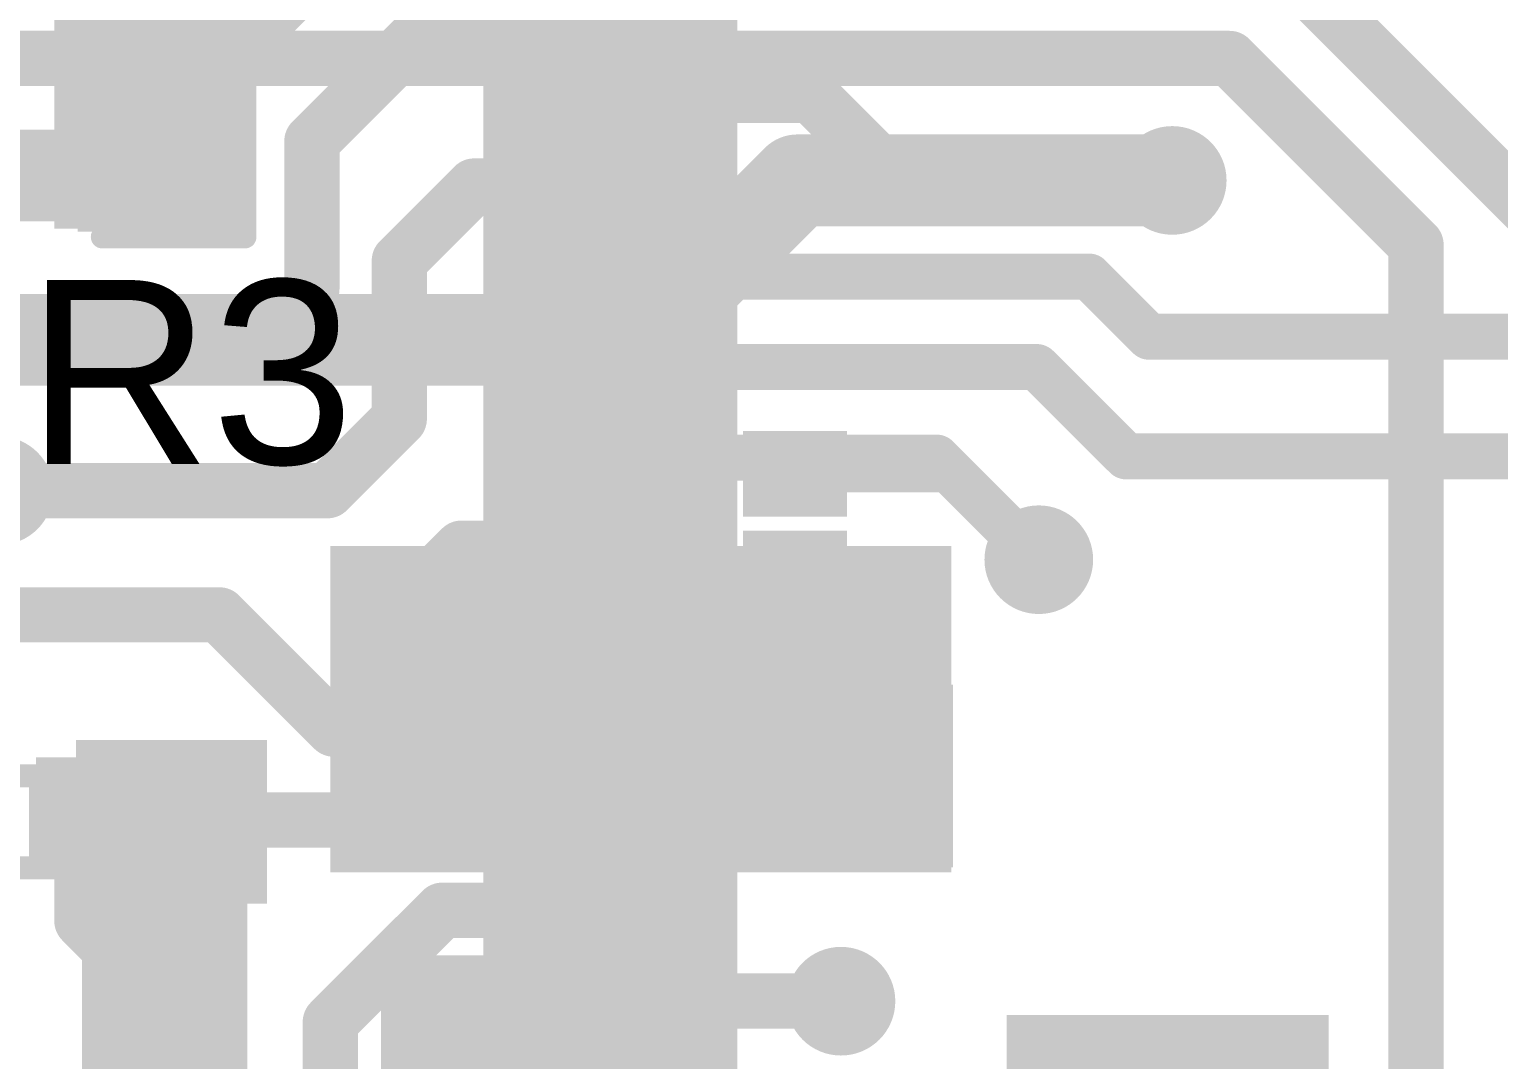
# Model space of a CAD drawing. Header units: millimetres. Extents: x -1.36 to 1.18, y -0.07 to 2.63.
# Drawn here: x -0.4254 to -0.1061, y 0.9068 to 1.1308 of the extents above; entities that cross this region are included whole.
import ezdxf

# ---------------------------------------------------------------- set-up
doc = ezdxf.new("R2010")
doc.units = ezdxf.units.MM
doc.header["$MEASUREMENT"] = 0
for name, color, linetype in [('BottomLayer', 5, 'Continuous'), ('BottomPaste', 16, 'Continuous'), ('BottomSolder', 6, 'Continuous'), ('TopLayer', 1, 'Continuous'), ('TopOverlay', 2, 'Continuous'), ('TopPaste', 8, 'Continuous'), ('TopSolder', 216, 'Continuous'), ('ViaHoleLayer', 16, 'Continuous')]:
    doc.layers.add(name, color=color, linetype=linetype)
doc.styles.add('Arial', font='arial.ttf', dxfattribs={"height": 0.2})

# ---------------------------------------------------------------- blocks, each defined once
blk = doc.blocks.new('LQFP_100_6')
at = {"layer": 'TopLayer'}
for points in [[(-0.32874015, 0.0059055), (-0.28149605, 0.0059055), (-0.28149605, -0.0059055), (-0.32874015, -0.0059055)], [(-0.32874015, -0.0137795), (-0.28149605, -0.0137795), (-0.28149605, -0.0255905), (-0.32874015, -0.0255905)], [(-0.32874015, -0.0334646), (-0.28149605, -0.0334646), (-0.28149605, -0.0452756), (-0.32874015, -0.0452756)], [(-0.32874015, -0.0531496), (-0.28149605, -0.0531496), (-0.28149605, -0.0649606), (-0.32874015, -0.0649606)], [(-0.32874015, -0.0728346), (-0.28149605, -0.0728346), (-0.28149605, -0.0846456), (-0.32874015, -0.0846456)], [(-0.32874015, -0.0925197), (-0.28149605, -0.0925197), (-0.28149605, -0.1043307), (-0.32874015, -0.1043307)], [(-0.32874015, -0.1122047), (-0.28149605, -0.1122047), (-0.28149605, -0.1240157), (-0.32874015, -0.1240157)], [(-0.32874015, -0.1318898), (-0.28149605, -0.1318898), (-0.28149605, -0.1437008), (-0.32874015, -0.1437008)], [(-0.32874015, -0.1515748), (-0.28149605, -0.1515748), (-0.28149605, -0.1633858), (-0.32874015, -0.1633858)], [(-0.32874015, -0.1712598), (-0.28149605, -0.1712598), (-0.28149605, -0.1830708), (-0.32874015, -0.1830708)], [(-0.32874015, -0.1909448), (-0.28149605, -0.1909448), (-0.28149605, -0.2027558), (-0.32874015, -0.2027558)], [(-0.32874015, -0.2106299), (-0.28149605, -0.2106299), (-0.28149605, -0.2224409), (-0.32874015, -0.2224409)]]:
    blk.add_hatch(color=1, dxfattribs=at).paths.add_polyline_path(points)
at = {"layer": 'TopPaste'}
for points in [[(-0.32874015, 0.0059055), (-0.28149605, 0.0059055), (-0.28149605, -0.0059055), (-0.32874015, -0.0059055)], [(-0.32874015, -0.0137795), (-0.28149605, -0.0137795), (-0.28149605, -0.0255905), (-0.32874015, -0.0255905)], [(-0.32874015, -0.0334646), (-0.28149605, -0.0334646), (-0.28149605, -0.0452756), (-0.32874015, -0.0452756)], [(-0.32874015, -0.0531496), (-0.28149605, -0.0531496), (-0.28149605, -0.0649606), (-0.32874015, -0.0649606)], [(-0.32874015, -0.0728346), (-0.28149605, -0.0728346), (-0.28149605, -0.0846456), (-0.32874015, -0.0846456)], [(-0.32874015, -0.0925197), (-0.28149605, -0.0925197), (-0.28149605, -0.1043307), (-0.32874015, -0.1043307)], [(-0.32874015, -0.1122047), (-0.28149605, -0.1122047), (-0.28149605, -0.1240157), (-0.32874015, -0.1240157)], [(-0.32874015, -0.1318898), (-0.28149605, -0.1318898), (-0.28149605, -0.1437008), (-0.32874015, -0.1437008)], [(-0.32874015, -0.1515748), (-0.28149605, -0.1515748), (-0.28149605, -0.1633858), (-0.32874015, -0.1633858)], [(-0.32874015, -0.1712598), (-0.28149605, -0.1712598), (-0.28149605, -0.1830708), (-0.32874015, -0.1830708)], [(-0.32874015, -0.1909448), (-0.28149605, -0.1909448), (-0.28149605, -0.2027558), (-0.32874015, -0.2027558)], [(-0.32874015, -0.2106299), (-0.28149605, -0.2106299), (-0.28149605, -0.2224409), (-0.32874015, -0.2224409)]]:
    blk.add_hatch(color=8, dxfattribs=at).paths.add_polyline_path(points)
at = {"layer": 'TopSolder'}
for points in [[(-0.33274015, 0.0099055), (-0.27749605, 0.0099055), (-0.27749605, -0.0099055), (-0.33274015, -0.0099055)], [(-0.33274015, -0.0097795), (-0.27749605, -0.0097795), (-0.27749605, -0.0295905), (-0.33274015, -0.0295905)], [(-0.33274015, -0.0294646), (-0.27749605, -0.0294646), (-0.27749605, -0.0492756), (-0.33274015, -0.0492756)], [(-0.33274015, -0.0491496), (-0.27749605, -0.0491496), (-0.27749605, -0.0689606), (-0.33274015, -0.0689606)], [(-0.33274015, -0.0688346), (-0.27749605, -0.0688346), (-0.27749605, -0.0886456), (-0.33274015, -0.0886456)], [(-0.33274015, -0.0885197), (-0.27749605, -0.0885197), (-0.27749605, -0.1083307), (-0.33274015, -0.1083307)], [(-0.33274015, -0.1082047), (-0.27749605, -0.1082047), (-0.27749605, -0.1280157), (-0.33274015, -0.1280157)], [(-0.33274015, -0.1278898), (-0.27749605, -0.1278898), (-0.27749605, -0.1477008), (-0.33274015, -0.1477008)], [(-0.33274015, -0.1475748), (-0.27749605, -0.1475748), (-0.27749605, -0.1673858), (-0.33274015, -0.1673858)], [(-0.33274015, -0.1672598), (-0.27749605, -0.1672598), (-0.27749605, -0.1870708), (-0.33274015, -0.1870708)], [(-0.33274015, -0.1869448), (-0.27749605, -0.1869448), (-0.27749605, -0.2067558), (-0.33274015, -0.2067558)], [(-0.33274015, -0.2066299), (-0.27749605, -0.2066299), (-0.27749605, -0.2264409), (-0.33274015, -0.2264409)], [(-0.33274015, -0.226315), (-0.27749605, -0.226315), (-0.27749605, -0.246126), (-0.33274015, -0.246126)]]:
    blk.add_hatch(color=216, dxfattribs=at).paths.add_polyline_path(points)
blk = doc.blocks.new('R___0201_B_55')
at = {"layer": 'BottomLayer'}
for points in [[(-0.01614165, 0.00728345), (-0.00551175, 0.00728345), (-0.00551175, -0.00728345), (-0.01614165, -0.00728345)], [(0.00551185, 0.00728345), (0.01614175, 0.00728345), (0.01614175, -0.00728345), (0.00551185, -0.00728345)]]:
    blk.add_hatch(color=5, dxfattribs=at).paths.add_polyline_path(points)
at = {"layer": 'BottomPaste'}
for points in [[(-0.01614165, 0.00728345), (-0.00551175, 0.00728345), (-0.00551175, -0.00728345), (-0.01614165, -0.00728345)], [(0.00551185, 0.00728345), (0.01614175, 0.00728345), (0.01614175, -0.00728345), (0.00551185, -0.00728345)]]:
    blk.add_hatch(color=16, dxfattribs=at).paths.add_polyline_path(points)
at = {"layer": 'BottomSolder'}
for points in [[(-0.02014165, 0.01128345), (-0.00151175, 0.01128345), (-0.00151175, -0.01128345), (-0.02014165, -0.01128345)], [(0.00151185, 0.01128345), (0.02014175, 0.01128345), (0.02014175, -0.01128345), (0.00151185, -0.01128345)]]:
    blk.add_hatch(color=6, dxfattribs=at).paths.add_polyline_path(points)
blk = doc.blocks.new('R___0201_B_58')
at = {"layer": 'BottomLayer'}
for points in [[(-0.01614165, 0.00728345), (-0.00551175, 0.00728345), (-0.00551175, -0.00728345), (-0.01614165, -0.00728345)], [(0.00551185, 0.00728345), (0.01614175, 0.00728345), (0.01614175, -0.00728345), (0.00551185, -0.00728345)]]:
    blk.add_hatch(color=5, dxfattribs=at).paths.add_polyline_path(points)
at = {"layer": 'BottomPaste'}
for points in [[(-0.01614165, 0.00728345), (-0.00551175, 0.00728345), (-0.00551175, -0.00728345), (-0.01614165, -0.00728345)], [(0.00551185, 0.00728345), (0.01614175, 0.00728345), (0.01614175, -0.00728345), (0.00551185, -0.00728345)]]:
    blk.add_hatch(color=16, dxfattribs=at).paths.add_polyline_path(points)
at = {"layer": 'BottomSolder'}
for points in [[(-0.02014165, 0.01128345), (-0.00151175, 0.01128345), (-0.00151175, -0.01128345), (-0.02014165, -0.01128345)], [(0.00151185, 0.01128345), (0.02014175, 0.01128345), (0.02014175, -0.01128345), (0.00151185, -0.01128345)]]:
    blk.add_hatch(color=6, dxfattribs=at).paths.add_polyline_path(points)
blk = doc.blocks.new('R___0201_86')
at = {"layer": 'TopLayer'}
for points in [[(-0.01614165, 0.00728345), (-0.00551175, 0.00728345), (-0.00551175, -0.00728345), (-0.01614165, -0.00728345)], [(0.00551185, 0.00728345), (0.01614175, 0.00728345), (0.01614175, -0.00728345), (0.00551185, -0.00728345)]]:
    blk.add_hatch(color=1, dxfattribs=at).paths.add_polyline_path(points)
at = {"layer": 'TopPaste'}
for points in [[(-0.01614165, 0.00728345), (-0.00551175, 0.00728345), (-0.00551175, -0.00728345), (-0.01614165, -0.00728345)], [(0.00551185, 0.00728345), (0.01614175, 0.00728345), (0.01614175, -0.00728345), (0.00551185, -0.00728345)]]:
    blk.add_hatch(color=8, dxfattribs=at).paths.add_polyline_path(points)
at = {"layer": 'TopSolder'}
for points in [[(-0.02014165, 0.01128345), (-0.00151175, 0.01128345), (-0.00151175, -0.01128345), (-0.02014165, -0.01128345)], [(0.00151185, 0.01128345), (0.02014175, 0.01128345), (0.02014175, -0.01128345), (0.00151185, -0.01128345)]]:
    blk.add_hatch(color=216, dxfattribs=at).paths.add_polyline_path(points)
at = {"layer": 'TopOverlay', "const_width": 0.005}
for points in [[(-0.019, 0.01), (0.019, 0.01)], [(-0.019, -0.01), (-0.019, 0.01)], [(0.019, -0.01), (0.019, 0.01)], [(-0.019, -0.01), (0.019, -0.01)]]:
    blk.add_lwpolyline(points, dxfattribs=at)
at = {"layer": 'TopOverlay', "const_width": 0.0025}
for points in [[(-0.02025, 0.01, 1), (-0.01775, 0.01, 1)], [(-0.02025, 0.01, 1), (-0.01775, 0.01, 1)], [(0.01775, 0.01, 1), (0.02025, 0.01, 1)], [(0.01775, 0.01, 1), (0.02025, 0.01, 1)], [(-0.02025, -0.01, 1), (-0.01775, -0.01, 1)], [(-0.02025, -0.01, 1), (-0.01775, -0.01, 1)], [(0.01775, -0.01, 1), (0.02025, -0.01, 1)], [(0.01775, -0.01, 1), (0.02025, -0.01, 1)]]:
    blk.add_lwpolyline(points, format="xyb", close=True, dxfattribs=at)
blk = doc.blocks.new('IND_0603_B_87')
at = {"layer": 'BottomLayer'}
for points in [[(-0.0492126, 0.01377955), (-0.015748, 0.01377955), (-0.015748, -0.01377955), (-0.0492126, -0.01377955)], [(0.015748, 0.01377955), (0.0492126, 0.01377955), (0.0492126, -0.01377955), (0.015748, -0.01377955)]]:
    blk.add_hatch(color=5, dxfattribs=at).paths.add_polyline_path(points)
at = {"layer": 'BottomPaste'}
for points in [[(-0.0492126, 0.01377955), (-0.015748, 0.01377955), (-0.015748, -0.01377955), (-0.0492126, -0.01377955)], [(0.015748, 0.01377955), (0.0492126, 0.01377955), (0.0492126, -0.01377955), (0.015748, -0.01377955)]]:
    blk.add_hatch(color=16, dxfattribs=at).paths.add_polyline_path(points)
at = {"layer": 'BottomSolder'}
for points in [[(-0.0532126, 0.01777955), (-0.011748, 0.01777955), (-0.011748, -0.01777955), (-0.0532126, -0.01777955)], [(0.011748, 0.01777955), (0.0532126, 0.01777955), (0.0532126, -0.01777955), (0.011748, -0.01777955)]]:
    blk.add_hatch(color=6, dxfattribs=at).paths.add_polyline_path(points)
blk = doc.blocks.new('C___0603_98')
at = {"layer": 'TopLayer'}
for points in [[(-0.015, 0.0175), (-0.015, -0.0175), (-0.045, -0.0175), (-0.045, 0.0175)], [(0.045, 0.0175), (0.045, -0.0175), (0.015, -0.0175), (0.015, 0.0175)]]:
    blk.add_hatch(color=1, dxfattribs=at).paths.add_polyline_path(points)
at = {"layer": 'TopPaste'}
for points in [[(-0.015, 0.0175), (-0.015, -0.0175), (-0.045, -0.0175), (-0.045, 0.0175)], [(0.045, 0.0175), (0.045, -0.0175), (0.015, -0.0175), (0.015, 0.0175)]]:
    blk.add_hatch(color=8, dxfattribs=at).paths.add_polyline_path(points)
at = {"layer": 'TopSolder'}
for points in [[(-0.0126378, 0.0198622), (-0.0126378, -0.0198622), (-0.0473622, -0.0198622), (-0.0473622, 0.0198622)], [(0.0473622, 0.0198622), (0.0473622, -0.0198622), (0.0126378, -0.0198622), (0.0126378, 0.0198622)]]:
    blk.add_hatch(color=216, dxfattribs=at).paths.add_polyline_path(points)
at = {"layer": 'TopOverlay', "const_width": 0.005}
for points in [[(-0.049, -0.021), (-0.049, 0.021)], [(-0.049, 0.021), (-0.018, 0.021)], [(0.018, 0.021), (0.049, 0.021)], [(0.049, -0.021), (0.049, 0.021)], [(-0.049, -0.021), (-0.018, -0.021)], [(0.018, -0.021), (0.049, -0.021)]]:
    blk.add_lwpolyline(points, dxfattribs=at)
at = {"layer": 'TopOverlay', "const_width": 0.0025}
for points in [[(-0.05025, 0.021, 1), (-0.04775, 0.021, 1)], [(-0.05025, 0.021, 1), (-0.04775, 0.021, 1)], [(-0.01925, 0.021, 1), (-0.01675, 0.021, 1)], [(0.01675, 0.021, 1), (0.01925, 0.021, 1)], [(0.04775, 0.021, 1), (0.05025, 0.021, 1)], [(0.04775, 0.021, 1), (0.05025, 0.021, 1)], [(-0.05025, -0.021, 1), (-0.04775, -0.021, 1)], [(-0.05025, -0.021, 1), (-0.04775, -0.021, 1)], [(-0.01925, -0.021, 1), (-0.01675, -0.021, 1)], [(0.01675, -0.021, 1), (0.01925, -0.021, 1)], [(0.04775, -0.021, 1), (0.05025, -0.021, 1)], [(0.04775, -0.021, 1), (0.05025, -0.021, 1)]]:
    blk.add_lwpolyline(points, format="xyb", close=True, dxfattribs=at)
blk = doc.blocks.new('C__0603_B_102')
at = {"layer": 'BottomLayer'}
for points in [[(-0.045, -0.0175), (-0.045, 0.0175), (-0.015, 0.0175), (-0.015, -0.0175)], [(0.015, -0.0175), (0.015, 0.0175), (0.045, 0.0175), (0.045, -0.0175)]]:
    blk.add_hatch(color=5, dxfattribs=at).paths.add_polyline_path(points)
at = {"layer": 'BottomPaste'}
for points in [[(-0.045, -0.0175), (-0.045, 0.0175), (-0.015, 0.0175), (-0.015, -0.0175)], [(0.015, -0.0175), (0.015, 0.0175), (0.045, 0.0175), (0.045, -0.0175)]]:
    blk.add_hatch(color=16, dxfattribs=at).paths.add_polyline_path(points)
at = {"layer": 'BottomSolder'}
for points in [[(-0.0473622, -0.0198622), (-0.0473622, 0.0198622), (-0.0126378, 0.0198622), (-0.0126378, -0.0198622)], [(0.0126378, -0.0198622), (0.0126378, 0.0198622), (0.0473622, 0.0198622), (0.0473622, -0.0198622)]]:
    blk.add_hatch(color=6, dxfattribs=at).paths.add_polyline_path(points)
blk = doc.blocks.new('C__0603_B_108')
at = {"layer": 'BottomLayer'}
for points in [[(-0.045, -0.0175), (-0.045, 0.0175), (-0.015, 0.0175), (-0.015, -0.0175)], [(0.015, -0.0175), (0.015, 0.0175), (0.045, 0.0175), (0.045, -0.0175)]]:
    blk.add_hatch(color=5, dxfattribs=at).paths.add_polyline_path(points)
at = {"layer": 'BottomPaste'}
for points in [[(-0.045, -0.0175), (-0.045, 0.0175), (-0.015, 0.0175), (-0.015, -0.0175)], [(0.015, -0.0175), (0.015, 0.0175), (0.045, 0.0175), (0.045, -0.0175)]]:
    blk.add_hatch(color=16, dxfattribs=at).paths.add_polyline_path(points)
at = {"layer": 'BottomSolder'}
for points in [[(-0.0473622, -0.0198622), (-0.0473622, 0.0198622), (-0.0126378, 0.0198622), (-0.0126378, -0.0198622)], [(0.0126378, -0.0198622), (0.0126378, 0.0198622), (0.0473622, 0.0198622), (0.0473622, -0.0198622)]]:
    blk.add_hatch(color=6, dxfattribs=at).paths.add_polyline_path(points)

msp = doc.modelspace()

# ---------------------------------------------------------------- hatches: boundary and pattern name
at = {"layer": 'BottomLayer'}
h = msp.add_hatch(color=5, dxfattribs=at)
edge = h.paths.add_edge_path()
edge.add_arc((-0.4020551, 1.099717), 0.011811, 0, 360)
h = msp.add_hatch(color=5, dxfattribs=at)
edge = h.paths.add_edge_path()
edge.add_arc((-0.177, 1.098), 0.011811, 0, 360)
h = msp.add_hatch(color=5, dxfattribs=at)
edge = h.paths.add_edge_path()
edge.add_arc((-0.432, 1.030528), 0.011811, 0, 360)
h = msp.add_hatch(color=5, dxfattribs=at)
edge = h.paths.add_edge_path()
edge.add_arc((-0.206, 1.015528), 0.011811, 0, 360)
for points in [[(-0.36, 0.947528), (-0.285, 0.947528), (-0.285, 1.018528), (-0.36, 1.018528)], [(-0.272, 0.947528), (-0.225, 0.947528), (-0.225, 1.018528), (-0.272, 1.018528)], [(-0.414, 0.904), (-0.378, 0.904), (-0.378, 0.972528), (-0.414, 0.972528)], [(-0.349, 0.82), (-0.2988268, 0.82), (-0.2988268, 0.929528), (-0.349, 0.929528)], [(-0.213, 0.868528), (-0.143, 0.868528), (-0.143, 0.916528), (-0.213, 0.916528)]]:
    msp.add_hatch(color=5, dxfattribs=at).paths.add_polyline_path(points)
h = msp.add_hatch(color=5, dxfattribs=at)
edge = h.paths.add_edge_path()
edge.add_arc((-0.345, 1.004528), 0.011811, 0, 360)
h = msp.add_hatch(color=5, dxfattribs=at)
edge = h.paths.add_edge_path()
edge.add_arc((-0.241, 0.9983626), 0.011811, 0, 360)
h = msp.add_hatch(color=5, dxfattribs=at)
edge = h.paths.add_edge_path()
edge.add_arc((-0.397, 0.92), 0.011811, 0, 360)
h = msp.add_hatch(color=5, dxfattribs=at)
edge = h.paths.add_edge_path()
edge.add_arc((-0.249, 0.919528), 0.011811, 0, 360)
at = {"layer": 'TopLayer'}
for points in [[(-0.42, 1.087528), (-0.377, 1.087528), (-0.377, 1.134528), (-0.42, 1.134528)], [(-0.424, 0.948528), (-0.404, 0.948528), (-0.404, 0.972528), (-0.424, 0.972528)]]:
    msp.add_hatch(color=1, dxfattribs=at).paths.add_polyline_path(points)
h = msp.add_hatch(color=1, dxfattribs=at)
edge = h.paths.add_edge_path()
edge.add_arc((-0.4020551, 1.099717), 0.011811, 0, 360)
h = msp.add_hatch(color=1, dxfattribs=at)
edge = h.paths.add_edge_path()
edge.add_arc((-0.177, 1.098), 0.011811, 0, 360)
h = msp.add_hatch(color=1, dxfattribs=at)
edge = h.paths.add_edge_path()
edge.add_arc((-0.432, 1.030528), 0.011811, 0, 360)
h = msp.add_hatch(color=1, dxfattribs=at)
edge = h.paths.add_edge_path()
edge.add_arc((-0.206, 1.015528), 0.011811, 0, 360)
h = msp.add_hatch(color=1, dxfattribs=at)
edge = h.paths.add_edge_path()
edge.add_arc((-0.345, 1.004528), 0.011811, 0, 360)
h = msp.add_hatch(color=1, dxfattribs=at)
edge = h.paths.add_edge_path()
edge.add_arc((-0.241, 0.9983626), 0.011811, 0, 360)
h = msp.add_hatch(color=1, dxfattribs=at)
edge = h.paths.add_edge_path()
edge.add_arc((-0.397, 0.92), 0.011811, 0, 360)
h = msp.add_hatch(color=1, dxfattribs=at)
edge = h.paths.add_edge_path()
edge.add_arc((-0.249, 0.919528), 0.011811, 0, 360)
at = {"layer": 'ViaHoleLayer'}
h = msp.add_hatch(color=16, dxfattribs=at)
edge = h.paths.add_edge_path()
edge.add_arc((-0.4020551, 1.099717), 0.0059055, 0, 360)
h = msp.add_hatch(color=16, dxfattribs=at)
edge = h.paths.add_edge_path()
edge.add_arc((-0.177, 1.098), 0.0059055, 0, 360)
h = msp.add_hatch(color=16, dxfattribs=at)
edge = h.paths.add_edge_path()
edge.add_arc((-0.206, 1.015528), 0.0059055, 0, 360)
h = msp.add_hatch(color=16, dxfattribs=at)
edge = h.paths.add_edge_path()
edge.add_arc((-0.345, 1.004528), 0.0059055, 0, 360)
h = msp.add_hatch(color=16, dxfattribs=at)
edge = h.paths.add_edge_path()
edge.add_arc((-0.241, 0.9983626), 0.0059055, 0, 360)
h = msp.add_hatch(color=16, dxfattribs=at)
edge = h.paths.add_edge_path()
edge.add_arc((-0.397, 0.92), 0.0059055, 0, 360)
h = msp.add_hatch(color=16, dxfattribs=at)
edge = h.paths.add_edge_path()
edge.add_arc((-0.249, 0.919528), 0.0059055, 0, 360)

# ---------------------------------------------------------------- linework, layer by layer
at = {"layer": 'BottomLayer'}
for points, const_width in [([(-0.151528, 1.143528), (-0.0924252, 1.0844252)], 0.012), ([(-0.5933967, 1.124528), (-0.164528, 1.124528)], 0.012), ([(-0.164528, 1.124528), (-0.124, 1.084)], 0.012), ([(-0.708, 1.099071), (-0.4027011, 1.099071)], 0.02), ([(-0.4027011, 1.099071), (-0.4020551, 1.099717)], 0.02), ([(-0.2931372, 1.0633357), (-0.2584729, 1.098)], 0.02), ([(-0.2584729, 1.098), (-0.177, 1.098)], 0.02), ([(-0.124, 0.8380001), (-0.124, 1.084)], 0.012), ([(-0.9868078, 1.0633357), (-0.2931372, 1.0633357)], 0.02), ([(-0.862, 1.030528), (-0.432, 1.030528)], 0.02), ([(-0.259, 1.0341815), (-0.2246535, 1.0341815)], 0.008), ([(-0.2246535, 1.0341815), (-0.206, 1.015528)], 0.008), ([(-0.397, 0.9560461), (-0.3945215, 0.9585246)], 0.025), ([(-0.284, 0.919528), (-0.248, 0.919528)], 0.012)]:
    msp.add_lwpolyline(points, dxfattribs=dict(at, const_width=const_width))
for points, const_width in [([(-0.167528, 1.124528, 1), (-0.161528, 1.124528, 1)], 0.006), ([(-0.167528, 1.124528, 1), (-0.161528, 1.124528, 1)], 0.006), ([(-0.4077011, 1.099071, 1), (-0.3977011, 1.099071, 1)], 0.01), ([(-0.4077011, 1.099071, 1), (-0.3977011, 1.099071, 1)], 0.01), ([(-0.4070551, 1.099717, 1), (-0.3970551, 1.099717, 1)], 0.01), ([(-0.2634729, 1.098, 1), (-0.2534729, 1.098, 1)], 0.01), ([(-0.2634729, 1.098, 1), (-0.2534729, 1.098, 1)], 0.01), ([(-0.182, 1.098, 1), (-0.172, 1.098, 1)], 0.01), ([(-0.127, 1.084, 1), (-0.121, 1.084, 1)], 0.006), ([(-0.127, 1.084, 1), (-0.121, 1.084, 1)], 0.006), ([(-0.2981372, 1.0633357, 1), (-0.2881372, 1.0633357, 1)], 0.01), ([(-0.2981372, 1.0633357, 1), (-0.2881372, 1.0633357, 1)], 0.01), ([(-0.437, 1.030528, 1), (-0.427, 1.030528, 1)], 0.01), ([(-0.261, 1.0341815, 1), (-0.257, 1.0341815, 1)], 0.004), ([(-0.2266535, 1.0341815, 1), (-0.2226535, 1.0341815, 1)], 0.004), ([(-0.2266535, 1.0341815, 1), (-0.2226535, 1.0341815, 1)], 0.004), ([(-0.208, 1.015528, 1), (-0.204, 1.015528, 1)], 0.004), ([(-0.4007715, 0.9585246, 1), (-0.3882715, 0.9585246, 1)], 0.0125), ([(-0.40325, 0.9560461, 1), (-0.39075, 0.9560461, 1)], 0.0125), ([(-0.287, 0.919528, 1), (-0.281, 0.919528, 1)], 0.006), ([(-0.251, 0.919528, 1), (-0.245, 0.919528, 1)], 0.006)]:
    msp.add_lwpolyline(points, format="xyb", close=True, dxfattribs=dict(at, const_width=const_width))
at = {"layer": 'TopLayer'}
for points, const_width in [([(-0.388555, 1.1182131), (-0.3509251, 1.155843)], 0.012), ([(-0.364, 1.106528), (-0.3343701, 1.1361579)], 0.012), ([(-0.3343701, 1.1361579), (-0.2991181, 1.1361579)], 0.012), ([(-0.39762, 1.1091482), (-0.3885551, 1.1182131)], 0.012), ([(-0.3885551, 1.1182131), (-0.388555, 1.1182131)], 0.012), ([(-0.2991181, 1.1164729), (-0.2554729, 1.1164729)], 0.012), ([(-0.2554729, 1.1164729), (-0.237, 1.098)], 0.012), ([(-0.39762, 1.1041521), (-0.39762, 1.1091482)], 0.012), ([(-0.3975551, 1.1067131), (-0.3975551, 1.1090832)], 0.012), ([(-0.364, 1.0743652), (-0.364, 1.106528)], 0.012), ([(-0.4020551, 1.099717), (-0.39762, 1.1041521)], 0.012), ([(-0.345, 1.080528), (-0.3287402, 1.0967878)], 0.012), ([(-0.3287402, 1.0967878), (-0.2991181, 1.0967878)], 0.012), ([(-0.237, 1.098), (-0.177, 1.098)], 0.012), ([(-0.345, 1.0461433), (-0.345, 1.080528)], 0.012), ([(-0.3710295, 1.0673357), (-0.364, 1.0743652)], 0.012), ([(-0.2991181, 1.0771028), (-0.1951027, 1.0771028)], 0.01), ([(-0.1951027, 1.0771028), (-0.1819999, 1.064)], 0.01), ([(-0.4455073, 1.0673357), (-0.3710295, 1.0673357)], 0.012), ([(-0.1819999, 1.064), (0.02, 1.064)], 0.01), ([(-0.2991181, 1.0574178), (-0.2064177, 1.0574178)], 0.01), ([(-0.2064177, 1.0574178), (-0.1869839, 1.037984)], 0.01), ([(-0.3606153, 1.030528), (-0.345, 1.0461433)], 0.012), ([(-0.2991181, 1.0377327), (-0.2282047, 1.0377327)], 0.01), ([(-0.2282047, 1.0377327), (-0.206, 1.015528)], 0.01), ([(-0.1869839, 1.037984), (0.046456, 1.037984)], 0.01), ([(-0.432, 1.030528), (-0.3606153, 1.030528)], 0.012), ([(-0.345, 1.004528), (-0.3314803, 1.0180477)], 0.012), ([(-0.3314803, 1.0180477), (-0.2991181, 1.0180477)], 0.012), ([(-0.4348838, 1.003528), (-0.384088, 1.003528)], 0.012), ([(-0.384088, 1.003528), (-0.3592376, 0.9786776)], 0.012), ([(-0.2991181, 0.9983626), (-0.241, 0.9983626)], 0.012), ([(-0.3592376, 0.9786776), (-0.2991181, 0.9786776)], 0.012), ([(-0.4161732, 0.958528), (-0.4157558, 0.9589454)], 0.012), ([(-0.4157558, 0.9589454), (-0.2991653, 0.9589454)], 0.012), ([(-0.2991653, 0.9589454), (-0.2991181, 0.9589926)], 0.012), ([(-0.414, 0.9370001), (-0.414, 0.9563548)], 0.012), ([(-0.36, 0.915), (-0.3356924, 0.9393076)], 0.012), ([(-0.3356924, 0.9393076), (-0.2991181, 0.9393076)], 0.012), ([(-0.414, 0.9370001), (-0.397, 0.9200001)], 0.012), ([(-0.2991181, 0.9196225), (-0.2990709, 0.9195753)], 0.012), ([(-0.2990709, 0.9195753), (-0.2490473, 0.9195753)], 0.012), ([(-0.2490473, 0.9195753), (-0.249, 0.919528)], 0.012), ([(-0.36, 0.54), (-0.36, 0.915)], 0.012)]:
    msp.add_lwpolyline(points, dxfattribs=dict(at, const_width=const_width))
for points, const_width in [([(-0.3373701, 1.1361579, 1), (-0.3313701, 1.1361579, 1)], 0.006), ([(-0.3373701, 1.1361579, 1), (-0.3313701, 1.1361579, 1)], 0.006), ([(-0.3021181, 1.1361579, 1), (-0.2961181, 1.1361579, 1)], 0.006), ([(-0.3915551, 1.1182131, 1), (-0.3855551, 1.1182131, 1)], 0.006), ([(-0.3915551, 1.1182131, 1), (-0.3855551, 1.1182131, 1)], 0.006), ([(-0.391555, 1.1182131, 1), (-0.385555, 1.1182131, 1)], 0.006), ([(-0.391555, 1.1182131, 1), (-0.385555, 1.1182131, 1)], 0.006), ([(-0.3021181, 1.1164729, 1), (-0.2961181, 1.1164729, 1)], 0.006), ([(-0.2584729, 1.1164729, 1), (-0.2524729, 1.1164729, 1)], 0.006), ([(-0.2584729, 1.1164729, 1), (-0.2524729, 1.1164729, 1)], 0.006), ([(-0.40062, 1.1091482, 1), (-0.39462, 1.1091482, 1)], 0.006), ([(-0.40062, 1.1091482, 1), (-0.39462, 1.1091482, 1)], 0.006), ([(-0.4005551, 1.1090832, 1), (-0.3945551, 1.1090832, 1)], 0.006), ([(-0.4005551, 1.1067131, 1), (-0.3945551, 1.1067131, 1)], 0.006), ([(-0.367, 1.106528, 1), (-0.361, 1.106528, 1)], 0.006), ([(-0.367, 1.106528, 1), (-0.361, 1.106528, 1)], 0.006), ([(-0.40062, 1.1041521, 1), (-0.39462, 1.1041521, 1)], 0.006), ([(-0.40062, 1.1041521, 1), (-0.39462, 1.1041521, 1)], 0.006), ([(-0.4050551, 1.099717, 1), (-0.3990551, 1.099717, 1)], 0.006), ([(-0.3317402, 1.0967878, 1), (-0.3257402, 1.0967878, 1)], 0.006), ([(-0.3317402, 1.0967878, 1), (-0.3257402, 1.0967878, 1)], 0.006), ([(-0.3021181, 1.0967878, 1), (-0.2961181, 1.0967878, 1)], 0.006), ([(-0.24, 1.098, 1), (-0.234, 1.098, 1)], 0.006), ([(-0.24, 1.098, 1), (-0.234, 1.098, 1)], 0.006), ([(-0.18, 1.098, 1), (-0.174, 1.098, 1)], 0.006), ([(-0.348, 1.080528, 1), (-0.342, 1.080528, 1)], 0.006), ([(-0.348, 1.080528, 1), (-0.342, 1.080528, 1)], 0.006), ([(-0.367, 1.0743652, 1), (-0.361, 1.0743652, 1)], 0.006), ([(-0.367, 1.0743652, 1), (-0.361, 1.0743652, 1)], 0.006), ([(-0.3016181, 1.0771028, 1), (-0.2966181, 1.0771028, 1)], 0.005), ([(-0.1976027, 1.0771028, 1), (-0.1926027, 1.0771028, 1)], 0.005), ([(-0.1976027, 1.0771028, 1), (-0.1926027, 1.0771028, 1)], 0.005), ([(-0.3740295, 1.0673357, 1), (-0.3680295, 1.0673357, 1)], 0.006), ([(-0.3740295, 1.0673357, 1), (-0.3680295, 1.0673357, 1)], 0.006), ([(-0.1844999, 1.064, 1), (-0.1794999, 1.064, 1)], 0.005), ([(-0.1844999, 1.064, 1), (-0.1794999, 1.064, 1)], 0.005), ([(-0.3016181, 1.0574178, 1), (-0.2966181, 1.0574178, 1)], 0.005), ([(-0.2089177, 1.0574178, 1), (-0.2039177, 1.0574178, 1)], 0.005), ([(-0.2089177, 1.0574178, 1), (-0.2039177, 1.0574178, 1)], 0.005), ([(-0.348, 1.0461433, 1), (-0.342, 1.0461433, 1)], 0.006), ([(-0.348, 1.0461433, 1), (-0.342, 1.0461433, 1)], 0.006), ([(-0.3016181, 1.0377327, 1), (-0.2966181, 1.0377327, 1)], 0.005), ([(-0.2307047, 1.0377327, 1), (-0.2257047, 1.0377327, 1)], 0.005), ([(-0.2307047, 1.0377327, 1), (-0.2257047, 1.0377327, 1)], 0.005), ([(-0.1894839, 1.037984, 1), (-0.1844839, 1.037984, 1)], 0.005), ([(-0.1894839, 1.037984, 1), (-0.1844839, 1.037984, 1)], 0.005), ([(-0.3636153, 1.030528, 1), (-0.3576153, 1.030528, 1)], 0.006), ([(-0.3636153, 1.030528, 1), (-0.3576153, 1.030528, 1)], 0.006), ([(-0.3344803, 1.0180477, 1), (-0.3284803, 1.0180477, 1)], 0.006), ([(-0.3344803, 1.0180477, 1), (-0.3284803, 1.0180477, 1)], 0.006), ([(-0.3021181, 1.0180477, 1), (-0.2961181, 1.0180477, 1)], 0.006), ([(-0.2085, 1.015528, 1), (-0.2035, 1.015528, 1)], 0.005), ([(-0.387088, 1.003528, 1), (-0.381088, 1.003528, 1)], 0.006), ([(-0.387088, 1.003528, 1), (-0.381088, 1.003528, 1)], 0.006), ([(-0.348, 1.004528, 1), (-0.342, 1.004528, 1)], 0.006), ([(-0.3021181, 0.9983626, 1), (-0.2961181, 0.9983626, 1)], 0.006), ([(-0.244, 0.9983626, 1), (-0.238, 0.9983626, 1)], 0.006), ([(-0.3622376, 0.9786776, 1), (-0.3562376, 0.9786776, 1)], 0.006), ([(-0.3622376, 0.9786776, 1), (-0.3562376, 0.9786776, 1)], 0.006), ([(-0.3021181, 0.9786776, 1), (-0.2961181, 0.9786776, 1)], 0.006), ([(-0.4191732, 0.958528, 1), (-0.4131732, 0.958528, 1)], 0.006), ([(-0.4187558, 0.9589454, 1), (-0.4127558, 0.9589454, 1)], 0.006), ([(-0.4187558, 0.9589454, 1), (-0.4127558, 0.9589454, 1)], 0.006), ([(-0.3021653, 0.9589454, 1), (-0.2961653, 0.9589454, 1)], 0.006), ([(-0.3021653, 0.9589454, 1), (-0.2961653, 0.9589454, 1)], 0.006), ([(-0.3021181, 0.9589926, 1), (-0.2961181, 0.9589926, 1)], 0.006), ([(-0.417, 0.9563548, 1), (-0.411, 0.9563548, 1)], 0.006), ([(-0.3386924, 0.9393076, 1), (-0.3326924, 0.9393076, 1)], 0.006), ([(-0.3386924, 0.9393076, 1), (-0.3326924, 0.9393076, 1)], 0.006), ([(-0.3021181, 0.9393076, 1), (-0.2961181, 0.9393076, 1)], 0.006), ([(-0.417, 0.9370001, 1), (-0.411, 0.9370001, 1)], 0.006), ([(-0.417, 0.9370001, 1), (-0.411, 0.9370001, 1)], 0.006), ([(-0.4, 0.9200001, 1), (-0.394, 0.9200001, 1)], 0.006), ([(-0.3021181, 0.9196225, 1), (-0.2961181, 0.9196225, 1)], 0.006), ([(-0.3020709, 0.9195753, 1), (-0.2960709, 0.9195753, 1)], 0.006), ([(-0.3020709, 0.9195753, 1), (-0.2960709, 0.9195753, 1)], 0.006), ([(-0.2520473, 0.9195753, 1), (-0.2460473, 0.9195753, 1)], 0.006), ([(-0.2520473, 0.9195753, 1), (-0.2460473, 0.9195753, 1)], 0.006), ([(-0.252, 0.919528, 1), (-0.246, 0.919528, 1)], 0.006), ([(-0.363, 0.915, 1), (-0.357, 0.915, 1)], 0.006), ([(-0.363, 0.915, 1), (-0.357, 0.915, 1)], 0.006)]:
    msp.add_lwpolyline(points, format="xyb", close=True, dxfattribs=dict(at, const_width=const_width))

# ---------------------------------------------------------------- block references
for name, p in [('LQFP_100_6', (0.006, 1.1361579)), ('C___0603_98', (-0.4275551, 1.1067131)), ('C__0603_B_102', (-0.272, 0.968528)), ('IND_0603_B_87', (-0.4270018, 0.9585246)), ('R___0201_86', (-0.427, 0.958528)), ('R___0201_B_58', (-0.2958268, 0.919528))]:
    msp.add_blockref(name, p)
at = {"rotation": 90}
for name, p in [('R___0201_B_55', (-0.259, 1.0233547)), ('C__0603_B_108', (-0.192, 0.8611579))]:
    msp.add_blockref(name, p, dxfattribs=at)

# ---------------------------------------------------------------- texts
at = {"layer": 'TopOverlay', "style": 'Arial'}
msp.add_text('R3', height=0.04, dxfattribs=at).set_placement((-0.4261923, 1.0363357))

doc.saveas('drawing.dxf')
